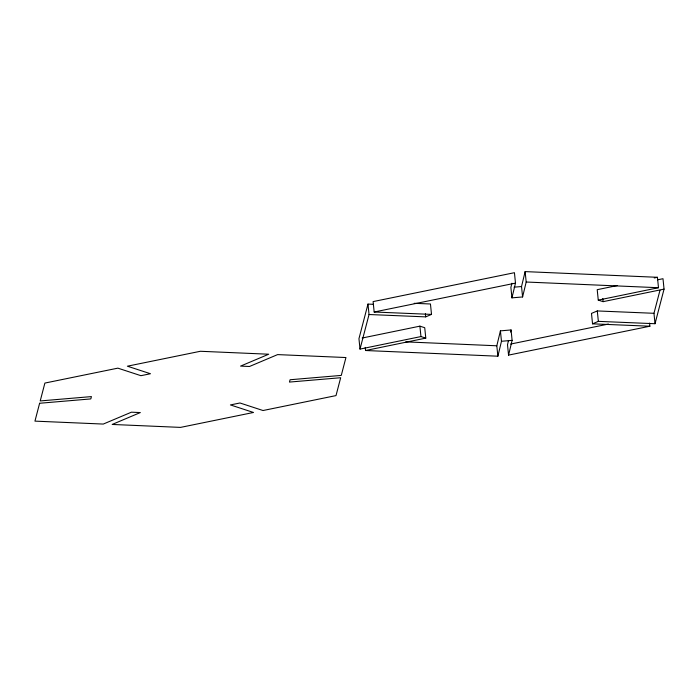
<?xml version="1.0" encoding="UTF-8"?>
<svg xmlns="http://www.w3.org/2000/svg" width="699" height="699" viewBox="0 0 699 699"><rect width="100%" height="100%" fill="white"/><g stroke="black" fill="none" stroke-linecap="round" stroke-linejoin="round"><path stroke-width="1.05" d="M365.245 347.386L365.568 350.514L497.871 356.202L496.814 345.787L500.414 330.863L511.056 329.954L512.114 340.369L508.557 355.118L649.895 326.215L649.572 323.095M511.904 283.235L510.882 287.446L511.939 297.861L522.59 296.953L526.19 282.02L525.132 271.605L657.436 277.302L658.493 287.717L598.265 300.107L597.208 289.683L617.287 285.559M497.871 356.202L501.471 341.278L500.414 330.863M511.939 297.861L515.495 283.112L514.438 272.697L373.109 301.592L374.166 312.007L431.51 314.401L430.453 303.986L414.227 303.314M508.514 340.483L507.5 344.703L508.557 355.118M510.55 332.06L511.056 329.954M522.59 296.953L521.533 286.529L525.132 271.605M373.423 304.318L367.98 304.091L358.954 338.683L360.011 349.098L420.955 336.569L425.787 338.124L424.73 327.709L419.898 326.153L362.161 338.028M360.011 349.098L369.037 314.515L367.98 304.091M653.967 313.301L597.296 310.941L591.485 313.414L592.542 323.829L598.353 321.357L655.024 323.716L653.967 313.301L659.987 290.242M655.024 323.716L664.05 289.124L662.993 278.709L657.645 279.81M369.037 314.515L425.708 316.874L431.51 314.401M654.264 277.957L657.436 277.302M365.568 350.514L425.787 338.124M598.265 300.107L603.106 301.662L664.05 289.124M374.166 312.007L515.495 283.112M510.689 344.048L608.453 324.056M514.08 287.175L521.533 286.529M501.471 341.278L512.114 340.369M592.542 323.829L649.895 326.215M526.19 282.02L658.493 287.717M405.717 341.872L496.814 345.787M602.783 298.534L603.106 301.662M597.296 310.941L598.353 321.357M425.385 313.746L425.708 316.874M419.898 326.153L420.955 336.569M39.616 403.262L34.95 421.13L103.277 424.066L131.412 412.192L140.324 412.567L112.19 424.45L180.517 427.395L253.501 412.471L230.434 404.931L239.958 402.982L263.025 410.523L336.009 395.599L340.675 377.731L289.465 382.073L290.076 379.749L341.278 375.407L345.944 357.538L277.617 354.603L249.482 366.486L240.57 366.101L268.704 354.218L200.377 351.274L127.393 366.197L150.46 373.738L140.936 375.686L117.869 368.146L44.885 383.069L40.219 400.938L91.429 396.595L90.818 398.919L39.616 403.262"/></g></svg>
